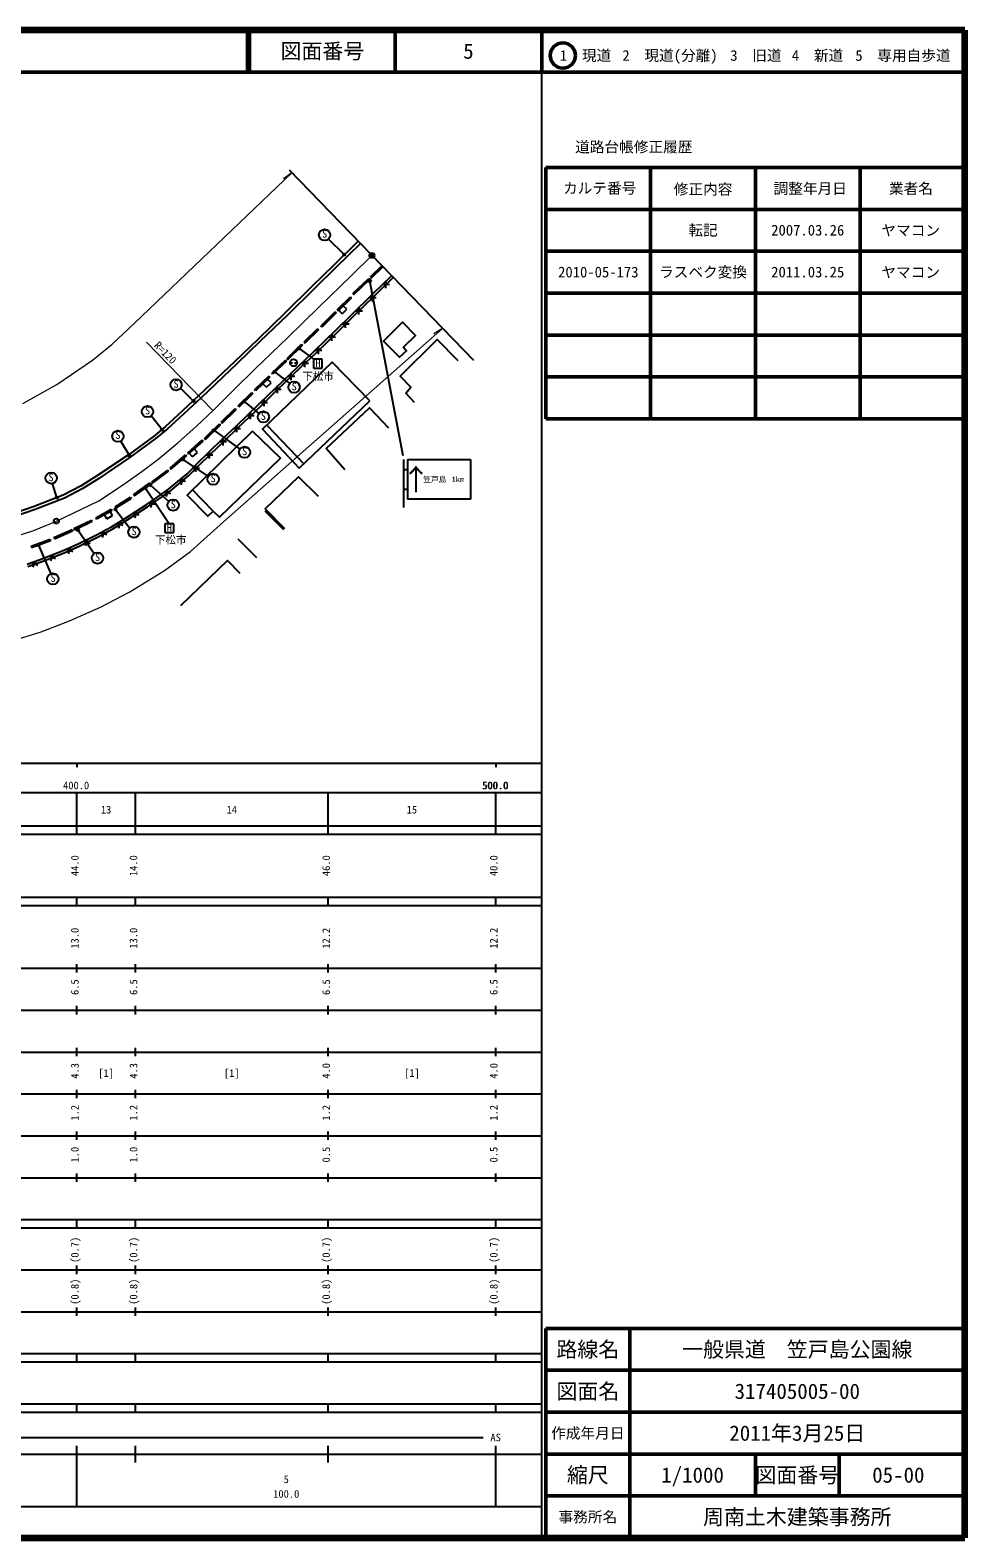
# Model space of a CAD drawing. Units: millimetres at full size, sheet at 1:1000; details may follow other scales. Extents: x 40000 to 680000, y 20000 to 380000.
# Drawn here: x 456872 to 680000, y 20000 to 380000 of the extents above; entities that cross this region are included whole.
import ezdxf
from ezdxf.enums import TextEntityAlignment as Align

# ---------------------------------------------------------------- set-up
doc = ezdxf.new("R2010")
doc.units = ezdxf.units.MM
doc.header["$LTSCALE"] = 1000
doc.header["$PDMODE"] = 32
doc.header["$PDSIZE"] = 500
doc.linetypes.add('CHAIN', pattern=[18.5, 12, -1.5, 3.5, -1.5])
for name, color, linetype, lineweight in [('M-BGD', 7, 'Continuous', 25), ('M-BGD-EXST', 7, 'Continuous', 25), ('M-BMK', 2, 'CHAIN', 13), ('M-BMK-OTRS', 5, 'Continuous', 25), ('M-BMK-SRVR', 3, 'Continuous', 25), ('M-STR-HTXT', 7, 'Continuous', 13), ('M-STR-STRC', 7, 'Continuous', 25), ('M-TTL', 2, 'Continuous', 140), ('M-TTL-BAND', 7, 'Continuous', 25), ('M-TTL-FRAM', 2, 'Continuous', 50), ('M-TTL-LINE', 7, 'Continuous', 50)]:
    doc.layers.add(name, color=color, linetype=linetype, lineweight=lineweight)
doc.layers.add('M-OTRS', color=6, linetype='Continuous')
doc.layers.add('M-TTL-TXT', color=7, linetype='Continuous')
doc.styles.add('ＭＳ ゴシック', font='')
doc.styles.get('ＭＳ ゴシック').set_extended_font_data('MS Gothic')

msp = doc.modelspace()

# ---------------------------------------------------------------- hatches: boundary and pattern name
at = {"layer": 'M-BGD-EXST'}
for points in [[(531607, 326289, 0.41421), (531946, 326189, 0.41421), (532046, 326528, 1)], [(520878, 303849, 0.41421), (521217, 303749, 0.41421), (521317, 304088, 1)], [(514991, 298297, 0.41421), (515330, 298197, 0.41421), (515430, 298536, 1)], [(495667, 291322, 0.41421), (496007, 291222, 0.41421), (496107, 291561, 1)], [(507753, 291187, 0.41421), (508092, 291087, 0.41421), (508192, 291426, 1)], [(488130, 284436, 0.41421), (488470, 284336, 0.41421), (488570, 284675, 1)], [(500467, 284385, 0.41421), (500806, 284285, 0.41421), (500906, 284624, 1)], [(480349, 278287, 0.41421), (480688, 278187, 0.41421), (480788, 278526, 1)], [(493136, 277386, 0.41421), (493475, 277286, 0.41421), (493575, 277625, 1)], [(484150, 270508, 0.41421), (484489, 270408, 0.41421), (484589, 270747, 1)], [(485383, 271244, 0.41421), (485723, 271144, 0.41421), (485822, 271483, 1)], [(463026, 268262, 0.41421), (463365, 268162, 0.41421), (463465, 268501, 1)], [(477019, 265439, 0.41421), (477358, 265339, 0.41421), (477458, 265678, 1)], [(468063, 260534, 0.41421), (468402, 260434, 0.41421), (468502, 260774, 1)], [(458649, 256918, 0.41421), (458988, 256818, 0.41421), (459088, 257157, 1)]]:
    msp.add_hatch(color=256, dxfattribs=at).paths.add_polyline_path(points)
at = {"layer": 'M-STR-STRC'}
msp.add_hatch(color=256, dxfattribs=at).paths.add_polyline_path([(538180, 320427, 0.41421), (537627, 320549, 0.41421), (537505, 319997, 1)])

# ---------------------------------------------------------------- linework, layer by layer
at = {"layer": 'M-BGD'}
for p, q in [((533931, 317084), (537683, 320663)), ((534158, 316845), (537911, 320424)), ((537683, 320663), (537911, 320424)), ((538111, 321090), (538340, 320853)), ((538340, 320853), (541084, 323510)), ((533931, 317084), (534158, 316845)), ((538565, 315221), (538605, 316921)), ((542650, 319199), (540951, 319239)), ((541780, 318369), (541820, 320069)), ((530182, 313246), (533327, 316352)), ((530182, 313246), (530414, 313011)), ((530414, 313011), (533559, 316118)), ((531349, 312275), (532450, 313363)), ((532450, 313363), (531620, 314203)), ((533327, 316352), (533559, 316118)), ((535353, 312069), (535393, 313769)), ((539435, 316051), (537735, 316091)), ((529720, 312766), (526281, 309311)), ((529953, 312533), (526515, 309078)), ((529720, 312766), (529953, 312533)), ((531349, 312275), (530519, 313115)), ((532998, 309760), (531299, 309801)), ((532128, 308931), (532168, 310630)), ((536223, 312899), (534523, 312939)), ((525500, 308681), (522198, 305505)), ((525729, 308443), (522426, 305267)), ((525500, 308681), (525729, 308443)), ((526515, 309078), (526281, 309311)), ((529766, 306630), (528066, 306670)), ((528896, 305800), (528936, 307499)), ((518186, 301575), (521659, 305015)), ((518418, 301341), (521891, 304780)), ((521659, 305015), (521891, 304780)), ((522198, 305505), (522426, 305267)), ((526536, 303496), (524837, 303536)), ((525666, 302666), (525707, 304366)), ((517837, 301191), (514536, 298064)), ((518064, 300951), (514763, 297825)), ((517837, 301191), (518064, 300951)), ((518186, 301575), (518418, 301341)), ((518902, 300579), (519532, 300579)), ((519952, 300579), (520582, 300579)), ((523284, 300385), (521585, 300425)), ((522415, 299556), (522455, 301255)), ((513854, 297378), (510443, 294136)), ((514082, 297139), (510671, 293897)), ((513260, 294729), (512447, 295585)), ((513260, 294729), (514383, 295796)), ((514383, 295796), (513569, 296652)), ((513854, 297378), (514082, 297139)), ((514763, 297825), (514536, 298064)), ((520031, 297296), (518331, 297296)), ((519181, 296446), (519181, 298146)), ((506516, 290336), (509800, 293448)), ((506743, 290096), (510027, 293209)), ((509800, 293448), (510027, 293209)), ((510671, 293897), (510443, 294136)), ((512710, 290192), (512710, 291892)), ((516779, 294167), (515080, 294205)), ((515911, 293336), (515948, 295036)), ((502458, 286368), (505827, 289690)), ((502689, 286133), (506059, 289455)), ((505827, 289690), (506059, 289455)), ((506743, 290096), (506516, 290336)), ((509459, 287080), (509459, 288780)), ((513560, 291042), (511860, 291042)), ((498472, 282512), (502040, 285985)), ((498702, 282276), (502270, 285749)), ((502040, 285985), (502270, 285749)), ((502458, 286368), (502689, 286133)), ((507053, 284824), (505353, 284824)), ((506203, 283974), (506203, 285674)), ((510309, 287930), (508609, 287930)), ((513372, 285700), (522168, 276443)), ((494477, 279088), (497942, 282148)), ((494695, 278841), (498161, 281900)), ((497942, 282148), (498161, 281900)), ((498472, 282512), (498702, 282276)), ((503774, 281692), (502074, 281692)), ((502924, 280842), (502924, 282542)), ((490263, 275431), (493944, 278579)), ((490478, 275180), (494158, 278329)), ((493944, 278579), (494158, 278329)), ((494477, 279088), (494695, 278841)), ((495630, 278091), (494849, 278976)), ((495630, 278091), (496791, 279116)), ((496791, 279116), (496010, 280001)), ((500509, 278529), (498810, 278557)), ((499646, 277693), (499673, 279393)), ((485915, 272084), (489714, 274953)), ((486114, 271821), (489912, 274690)), ((489714, 274953), (489912, 274690)), ((490263, 275431), (490478, 275180)), ((497281, 275359), (495581, 275359)), ((496431, 274509), (496431, 276209)), ((481573, 269068), (485459, 271878)), ((481766, 268801), (485652, 271611)), ((485459, 271878), (485652, 271611)), ((485915, 272084), (486114, 271821)), ((489440, 268621), (489725, 270297)), ((493959, 272227), (492266, 272384)), ((493034, 271459), (493191, 273152)), ((500598, 265114), (495598, 270213)), ((477136, 266207), (480802, 268488)), ((477311, 265927), (480976, 268208)), ((480802, 268488), (480976, 268208)), ((481573, 269068), (481766, 268801)), ((486712, 266700), (485038, 266996)), ((485727, 266011), (486023, 267685)), ((490420, 269316), (488744, 269602)), ((467281, 261005), (471521, 263020)), ((471521, 263020), (471663, 262722)), ((472573, 263574), (476179, 265619)), ((472573, 263574), (472735, 263287)), ((472735, 263287), (476342, 265332)), ((475203, 263328), (474620, 264356)), ((475203, 263328), (476550, 264092)), ((476550, 264092), (475967, 265119)), ((476179, 265619), (476342, 265332)), ((477136, 266207), (477311, 265927)), ((482918, 264175), (481257, 264536)), ((481907, 263525), (482268, 265186)), ((512857, 265239), (517324, 260807)), ((462526, 258857), (466869, 260740)), ((462657, 258554), (467000, 260437)), ((466869, 260740), (467000, 260437)), ((467281, 261005), (467423, 260707)), ((467423, 260707), (471663, 262722)), ((475199, 259467), (473568, 259945)), ((474144, 258890), (474622, 260521)), ((479096, 261729), (477446, 262135)), ((478068, 261106), (478474, 262757)), ((457073, 256792), (461621, 258454)), ((457073, 256792), (457186, 256482)), ((457186, 256482), (461735, 258144)), ((461621, 258454), (461735, 258144)), ((462526, 258857), (462657, 258554)), ((467088, 255459), (465501, 256068)), ((465990, 254970), (466599, 256557)), ((471181, 257383), (469572, 257931)), ((470103, 256853), (470650, 258462)), ((506434, 258526), (510901, 254094)), ((458670, 252142), (457138, 252880)), ((457535, 251745), (458273, 253277)), ((462904, 253726), (461348, 254410)), ((461784, 253290), (462468, 254846))]:
    msp.add_line(p, q, dxfattribs=at)
for points in [[(535204, 329582), (529332, 323905), (524133, 318799), (517770, 312485), (511188, 306166), (505760, 300915), (497157, 292742), (492048, 287966), (489206, 285372), (486281, 282984), (480348, 278620), (472827, 273611), (469040, 271188), (464769, 268948), (457801, 266253), (452505, 264390)], [(535725, 329043), (529855, 323367), (524660, 318266), (518294, 311948), (511708, 305626), (506279, 300374), (497671, 292196), (492557, 287415), (489696, 284804), (486740, 282391), (480779, 278005), (473237, 272983), (469417, 270539), (465079, 268264), (458060, 265549), (452733, 263675)], [(456133, 252527), (459911, 253849), (464753, 255734), (468466, 257386), (472709, 259474), (476304, 261440), (479667, 263513), (484535, 266643), (487095, 268434), (489903, 270421), (494333, 274099), (496855, 276636), (499416, 279144), (503054, 282650), (506018, 285477), (511805, 290997), (515335, 294447), (520992, 299859), (524722, 303416), (529975, 308513), (533600, 312019), (538769, 317092), (543147, 321376)], [(456319, 251956), (460119, 253287), (464983, 255180), (468720, 256843), (472986, 258941), (476605, 260921), (479987, 263005), (484870, 266145), (487441, 267943), (490269, 269945), (494738, 273655), (497277, 276210), (499834, 278714), (503469, 282217), (506432, 285043), (512222, 290566), (515752, 294016), (521407, 299425), (525138, 302984), (530392, 308082), (534019, 311590), (539189, 316664), (543566, 320947)], [(538111, 321090), (538113, 321092), (540854, 323747)], [(548600, 291102), (546542, 293351), (547786, 294739), (545201, 297370), (554010, 306174), (558989, 301150)], [(532009, 274989), (527507, 280145), (537919, 289801), (542411, 285041)], [(509946, 284280), (494367, 269006), (499297, 263980), (500598, 265114)], [(500598, 265114), (502070, 263680), (516668, 277816), (509946, 284280)], [(525686, 268616), (520901, 273350), (513003, 265725), (517627, 261023)], [(507029, 250284), (504004, 253374), (492768, 242544)]]:
    msp.add_lwpolyline(points, dxfattribs=at)
for points in [[(541236, 305767), (545757, 310309), (548836, 307110), (546026, 304302), (546710, 303447), (545073, 301933)], [(537988, 291475), (528995, 300699), (512317, 284687), (521111, 275438)]]:
    msp.add_lwpolyline(points, close=True, dxfattribs=at)
msp.add_circle((519742, 300579), 840, dxfattribs=at)
at = {"layer": 'M-BGD-EXST'}
for p, q in [((531826, 326409), (528067, 330111)), ((521098, 303968), (524452, 301486)), ((526619, 301414), (524519, 301414)), ((524519, 301414), (524519, 299314)), ((524519, 299314), (526619, 299314)), ((526619, 299314), (526619, 301414)), ((515211, 298416), (518867, 295643)), ((495887, 291442), (492741, 294476)), ((507973, 291306), (511449, 288436)), ((488350, 284555), (485734, 287884)), ((500686, 284504), (506933, 279964)), ((480568, 278406), (478517, 281867)), ((493355, 277506), (499401, 273452)), ((463246, 268381), (462207, 271733)), ((484370, 270628), (490015, 262253)), ((485603, 271364), (489951, 267446)), ((477238, 265559), (480675, 261099)), ((468282, 260654), (472113, 254998)), ((491151, 262155), (489051, 262155)), ((489051, 262155), (489051, 260055)), ((489051, 260055), (491151, 260055)), ((491151, 260055), (491151, 262155)), ((458868, 257038), (461796, 250216))]:
    msp.add_line(p, q, dxfattribs=at)
for centre, radius in [((527151, 331102), 1350), ((531826, 326409), 250), ((521098, 303968), 250), ((491710, 295347), 1350), ((515211, 298416), 250), ((519877, 294748), 1350), ((495887, 291442), 250), ((484884, 288932), 1350), ((507973, 291306), 250), ((512541, 287642), 1350), ((488350, 284555), 250), ((500686, 284504), 250), ((477832, 283030), 1350), ((480568, 278406), 250), ((493355, 277506), 250), ((508059, 279220), 1350), ((461896, 273047), 1350), ((500559, 272758), 1350), ((484370, 270628), 250), ((485603, 271364), 250), ((463246, 268381), 250), ((491005, 266601), 1350), ((477238, 265559), 250), ((468282, 260654), 250), ((481635, 260150), 1350), ((458868, 257038), 250), ((472951, 253940), 1350), ((462293, 248961), 1350)]:
    msp.add_circle(centre, radius, dxfattribs=at)
at = {"layer": 'M-BMK'}
msp.add_lwpolyline([(452699, 258918), (457471, 260467), (463128, 262769), (473232, 267622), (478697, 271177), (483555, 274645), (487329, 277463), (492101, 281451), (496482, 285396), (500734, 289358), (505490, 294080), (510685, 299177), (518385, 306580), (525779, 313871), (533521, 321360), (538457, 326222)], dxfattribs=at)
at = {"layer": 'M-BMK-OTRS'}
msp.add_line((518674, 346651), (562696, 301193), dxfattribs=at)
at = {"layer": 'M-BMK-SRVR'}
for centre in [(538457, 326222), (463128, 262769)]:
    msp.add_circle(centre, 600, dxfattribs=at)
at = {"layer": 'M-OTRS'}
msp.add_point((538457, 326222), dxfattribs=at)
msp.add_point((538457, 326222), dxfattribs=at)
at = {"layer": 'M-STR-HTXT'}
for p, q in [((519370, 345932), (517352, 344534)), ((555338, 308791), (553266, 307475)), ((484662, 305529), (500509, 289148))]:
    msp.add_line(p, q, dxfattribs=at)
for points in [[(455162, 290823), (463241, 295396), (471748, 301183), (476466, 305041), (481723, 309933), (519370, 345932)], [(452576, 234181), (459487, 236306), (466244, 238934), (473632, 242263), (480682, 245883), (488939, 250950), (495119, 255534), (503003, 262625), (555338, 308791)]]:
    msp.add_lwpolyline(points, dxfattribs=at)
at = {"layer": 'M-STR-STRC'}
for p, q in [((537842, 320212), (545809, 278439)), ((545969, 277488), (545969, 265988)), ((546969, 277488), (561969, 277488)), ((546969, 277488), (546969, 267988)), ((561969, 277488), (561969, 267988)), ((545969, 275113), (546969, 275113)), ((545969, 270363), (546969, 270363)), ((561969, 267988), (546969, 267988))]:
    msp.add_line(p, q, dxfattribs=at)
msp.add_circle((537842, 320212), 400, dxfattribs=at)
at = {"layer": 'M-TTL'}
for p, q in [((680000, 380000), (40000, 380000)), ((680000, 20000), (680000, 380000)), ((40000, 20000), (680000, 20000))]:
    msp.add_line(p, q, dxfattribs=at)
at = {"layer": 'M-TTL-BAND'}
for p, q in [((579000, 20000), (579000, 370000)), ((40000, 205000), (579000, 205000)), ((468000, 205000), (468000, 204000)), ((568000, 205000), (568000, 204000)), ((68000, 198000), (579000, 198000)), ((468000, 188000), (468000, 198000)), ((482000, 188000), (482000, 198000)), ((528000, 188000), (528000, 198000)), ((568000, 188000), (568000, 198000)), ((40000, 190000), (579000, 190000)), ((40000, 188000), (579000, 188000)), ((40000, 173000), (579000, 173000)), ((468000, 171000), (468000, 173000)), ((482000, 171000), (482000, 173000)), ((528000, 171000), (528000, 173000)), ((568000, 171000), (568000, 173000)), ((40000, 171000), (579000, 171000)), ((40000, 156000), (579000, 156000)), ((468000, 155000), (468000, 157000)), ((482000, 155000), (482000, 157000)), ((528000, 155000), (528000, 157000)), ((568000, 155000), (568000, 157000)), ((46000, 146000), (579000, 146000)), ((468000, 145000), (468000, 147000)), ((482000, 145000), (482000, 147000)), ((528000, 145000), (528000, 147000)), ((568000, 145000), (568000, 147000)), ((468000, 135000), (468000, 137000)), ((482000, 135000), (482000, 137000)), ((528000, 135000), (528000, 137000)), ((568000, 135000), (568000, 137000)), ((52000, 136000), (579000, 136000)), ((46000, 126000), (579000, 126000)), ((468000, 125000), (468000, 127000)), ((482000, 125000), (482000, 127000)), ((528000, 125000), (528000, 127000)), ((568000, 125000), (568000, 127000)), ((52000, 116000), (579000, 116000)), ((468000, 115000), (468000, 117000)), ((482000, 115000), (482000, 117000)), ((528000, 115000), (528000, 117000)), ((568000, 115000), (568000, 117000)), ((46000, 106000), (579000, 106000)), ((468000, 105000), (468000, 107000)), ((482000, 105000), (482000, 107000)), ((528000, 105000), (528000, 107000)), ((568000, 105000), (568000, 107000)), ((40000, 96000), (579000, 96000)), ((40000, 94000), (579000, 94000)), ((468000, 94000), (468000, 96000)), ((482000, 94000), (482000, 96000)), ((528000, 94000), (528000, 96000)), ((568000, 94000), (568000, 96000)), ((49000, 84000), (579000, 84000)), ((468000, 83000), (468000, 85000)), ((482000, 83000), (482000, 85000)), ((528000, 83000), (528000, 85000)), ((568000, 83000), (568000, 85000)), ((40000, 74000), (579000, 74000)), ((468000, 73000), (468000, 75000)), ((482000, 73000), (482000, 75000)), ((528000, 73000), (528000, 75000)), ((568000, 73000), (568000, 75000)), ((40000, 64000), (579000, 64000)), ((40000, 62000), (579000, 62000)), ((468000, 62000), (468000, 64000)), ((482000, 62000), (482000, 64000)), ((528000, 62000), (528000, 64000)), ((568000, 62000), (568000, 64000)), ((40000, 52000), (579000, 52000)), ((468000, 50000), (468000, 52000)), ((482000, 50000), (482000, 52000)), ((528000, 50000), (528000, 52000)), ((568000, 50000), (568000, 52000)), ((40000, 50000), (579000, 50000)), ((71000, 44000), (565000, 44000)), ((40000, 40000), (579000, 40000)), ((468000, 27500), (468000, 42000)), ((482000, 38000), (482000, 42000)), ((528000, 38000), (528000, 42000)), ((568000, 27500), (568000, 42000)), ((68000, 27500), (579000, 27500))]:
    msp.add_line(p, q, dxfattribs=at)
at = {"layer": 'M-TTL-FRAM'}
for p, q in [((580000, 347197), (580000, 287197)), ((580000, 347197), (680000, 347197)), ((580000, 287197), (680000, 287197)), ((680000, 70000), (580000, 70000)), ((580000, 70000), (580000, 20000))]:
    msp.add_line(p, q, dxfattribs=at)
at = {"layer": 'M-TTL-LINE'}
for p, q in [((508747, 380000), (508747, 370000)), ((509247, 380000), (509247, 370000)), ((543997, 380000), (543997, 370000)), ((579000, 380000), (579000, 370000)), ((40000, 370000), (680000, 370000)), ((605000, 347197), (605000, 287197)), ((630000, 347197), (630000, 287197)), ((655000, 347197), (655000, 287197)), ((580000, 337197), (680000, 337197)), ((580000, 327197), (680000, 327197)), ((580000, 317197), (680000, 317197)), ((580000, 307197), (680000, 307197)), ((580000, 297197), (680000, 297197)), ((600000, 70000), (600000, 20000)), ((680000, 60000), (580000, 60000)), ((680000, 50000), (580000, 50000)), ((680000, 40000), (580000, 40000)), ((630000, 40000), (630000, 30000)), ((650000, 40000), (650000, 30000)), ((680000, 30000), (580000, 30000))]:
    msp.add_line(p, q, dxfattribs=at)
msp.add_circle((584031, 373958), 3000, dxfattribs=at)

# ---------------------------------------------------------------- texts
at = {"layer": 'M-BGD-EXST', "style": 'ＭＳ ゴシック'}
for p in [(526503, 329902), (491035, 294071), (519240, 293481), (484240, 287716), (511867, 286419), (477177, 281868), (507418, 277989), (461192, 271762), (499889, 271518), (490369, 265327), (481036, 258887), (472294, 252696), (461686, 247718)]:
    msp.add_text('S', height=1833, rotation=358.508, dxfattribs=at).set_placement(p, align=Align.BOTTOM_LEFT)
for s, p in [('H', (524972, 299006)), ('下松市', (521835, 295901)), ('下松市', (486665, 256832)), ('H', (489503, 259747))]:
    msp.add_text(s, height=1833, dxfattribs=at).set_placement(p, align=Align.BOTTOM_LEFT)
at = {"layer": 'M-STR-HTXT', "style": 'ＭＳ ゴシック'}
msp.add_text('R=120', height=1833, rotation=314.052, dxfattribs=at).set_placement((485941, 304206), align=Align.BOTTOM_LEFT)
at = {"layer": 'M-STR-STRC', "style": 'ＭＳ ゴシック'}
for s, height, p in [('↑', 5132, (548969, 272738)), ('笠戸島', 1320, (553469, 272738)), ('1km', 1320, (558969, 272738))]:
    msp.add_text(s, height=height, dxfattribs=at).set_placement(p, align=Align.MIDDLE_CENTER)
at = {"layer": 'M-TTL-BAND', "style": 'ＭＳ ゴシック'}
for s, p in [('400.0', (467844, 198195)), ('500.0', (567844, 198195)), ('500.0', (568000, 198195)), ('13', (475000, 192405)), ('14', (505000, 192405)), ('15', (548000, 192405)), ('[1]', (475000, 129500)), ('[1]', (505000, 129500)), ('[1]', (548000, 129500)), ('AS', (568000, 42500)), ('5', (518000, 32523)), ('100.0', (518000, 29033))]:
    msp.add_text(s, height=1833, dxfattribs=at).set_placement(p, align=Align.BOTTOM_CENTER)
for s, p in [('44.0', (469000, 180500)), ('14.0', (483000, 180500)), ('46.0', (529000, 180500)), ('40.0', (569000, 180500)), ('13.0', (469000, 163174)), ('13.0', (483000, 163174)), ('12.2', (529000, 163174)), ('12.2', (569000, 163174)), ('6.5', (469000, 151500)), ('6.5', (483000, 151500)), ('6.5', (529000, 151500)), ('6.5', (569000, 151500)), ('4.3', (469000, 131500)), ('4.3', (483000, 131500)), ('4.0', (529000, 131500)), ('4.0', (569000, 131500)), ('1.2', (469000, 121500)), ('1.2', (483000, 121500)), ('1.2', (529000, 121500)), ('1.2', (569000, 121500)), ('1.0', (469000, 111500)), ('1.0', (483000, 111500)), ('0.5', (529000, 111500)), ('0.5', (569000, 111500)), ('(0.7)', (469000, 88764)), ('(0.7)', (483000, 88764)), ('(0.7)', (529000, 88764)), ('(0.7)', (569000, 88764)), ('(0.8)', (469000, 78764)), ('(0.8)', (483000, 78764)), ('(0.8)', (529000, 78764)), ('(0.8)', (569000, 78764))]:
    msp.add_text(s, height=1833, rotation=90, dxfattribs=at).set_placement(p, align=Align.BOTTOM_CENTER)
at = {"layer": 'M-TTL-TXT', "style": 'ＭＳ ゴシック'}
for s, height, p in [('図面番号', 3666, (526622, 375000)), ('5', 3666, (561497, 375000)), ('1\u3000現道', 2566, (589448, 373958)), ('2\u3000現道(分離)', 2566, (609619, 373958)), ('3\u3000旧道', 2566, (630121, 373958)), ('4\u3000新道', 2566, (644824, 373958)), ('5\u3000専用自歩道', 2566, (665228, 373958)), ('道路台帳修正履歴', 2566, (600968, 352113)), ('カルテ番号', 2566, (592839, 342277)), ('修正内容', 2566, (617509, 342023)), ('調整年月日', 2566, (643089, 342197)), ('業者名', 2566, (667134, 342197)), ('転記', 2566, (617500, 332245)), ('2007.03.26', 2566, (642500, 332245)), ('ヤマコン', 2566, (667077, 332189)), ('2010-05-173', 2566, (592500, 322245)), ('ラスベク変換', 2566, (617500, 322245)), ('2011.03.25', 2566, (642500, 322245)), ('ヤマコン', 2566, (667077, 322189)), ('路線名', 3666, (590000, 65000)), ('路線名', 3666, (590000, 65000)), ('一般県道\u3000笠戸島公園線', 3666, (640000, 65000)), ('図面名', 3666, (590000, 55000)), ('図面名', 3666, (590000, 55000)), ('317405005-00', 3666, (640000, 55000)), ('2011年3月25日', 3666, (640000, 45000)), ('作成年月日', 2566, (590000, 45000)), ('作成年月日', 2566, (590000, 45000)), ('縮尺', 3666, (590000, 35000)), ('縮尺', 3666, (590000, 35000)), ('1/1000', 3666, (615000, 35000)), ('図面番号', 3666, (640000, 35000)), ('図面番号', 3666, (640000, 35000)), ('05-00', 3666, (664125, 35000)), ('事務所名', 2566, (590000, 25000)), ('事務所名', 2566, (590000, 25000)), ('周南土木建築事務所', 3666, (640000, 25000))]:
    msp.add_text(s, height=height, dxfattribs=at).set_placement(p, align=Align.MIDDLE_CENTER)

doc.saveas('drawing.dxf')
